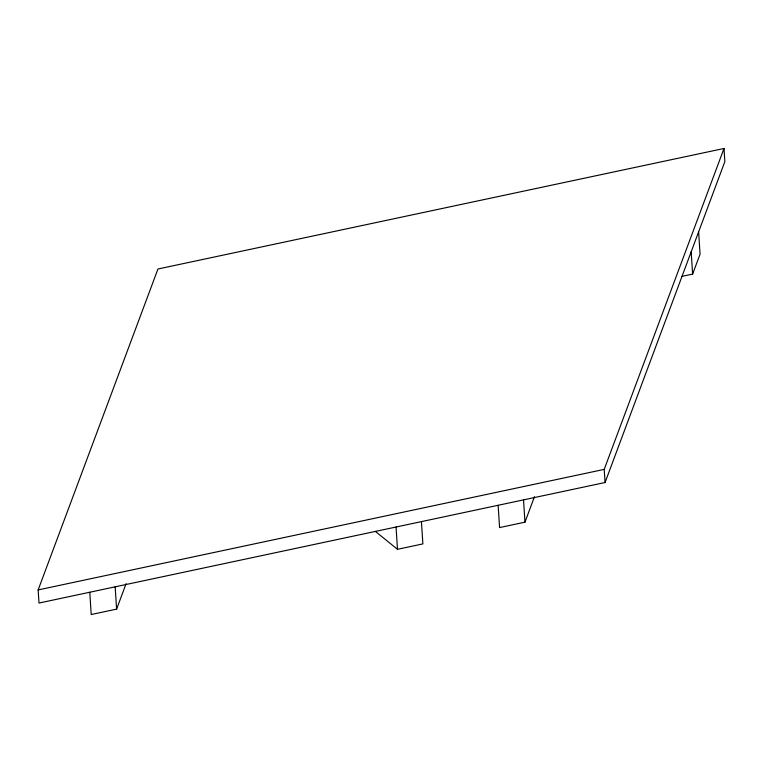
<?xml version="1.0" encoding="UTF-8"?>
<svg xmlns="http://www.w3.org/2000/svg" width="763" height="763" viewBox="0 0 763 763"><rect width="100%" height="100%" fill="white"/><g stroke="black" fill="none" stroke-linecap="round" stroke-linejoin="round"><path stroke-width="1.14" d="M38.15 589.923L157.941 269.005L724.001 148.48L724.85 161.603L605.059 482.521L38.999 603.047L38.15 589.923L604.21 469.388L724.001 148.48M89.776 592.231L91.217 614.52L116.605 609.122L126.114 583.647M498.134 505.287L499.574 527.576L524.963 522.169L534.472 496.694M681.864 276.387L692.623 274.098L700.072 254.146L698.631 231.857M375.329 531.353L397.485 549.312L422.874 543.905L421.434 521.615M691.183 251.809L692.623 274.098M604.21 469.388L605.059 482.521M523.523 499.879L524.963 522.169M396.045 527.023L397.485 549.312M115.165 586.833L116.605 609.122"/></g></svg>
